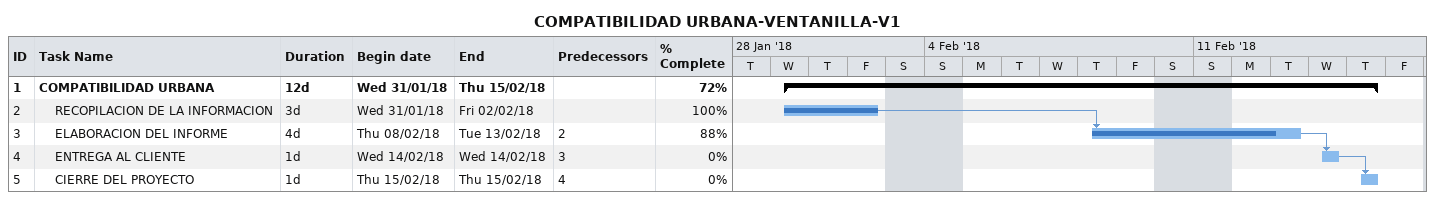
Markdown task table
COMPATIBILIDAD URBANA-VENTANILLA-V1

| ID | Level | Task | Duration | Start | Finish | Predecessors | % complete |
|---|---|---|---|---|---|---|---|
| 1 | 1 | **COMPATIBILIDAD URBANA** | 12d | 2018-01-31 | 2018-02-15 |  | 72 |
| 2 | 2 | RECOPILACION DE LA INFORMACION | 3d | 2018-01-31 | 2018-02-02 |  | 100 |
| 3 | 2 | ELABORACION DEL INFORME | 4d | 2018-02-08 | 2018-02-13 | 2 | 88 |
| 4 | 2 | ENTREGA AL CLIENTE | 1d | 2018-02-14 | 2018-02-14 | 3 | 0 |
| 5 | 2 | CIERRE DEL PROYECTO | 1d | 2018-02-15 | 2018-02-15 | 4 | 0 |
